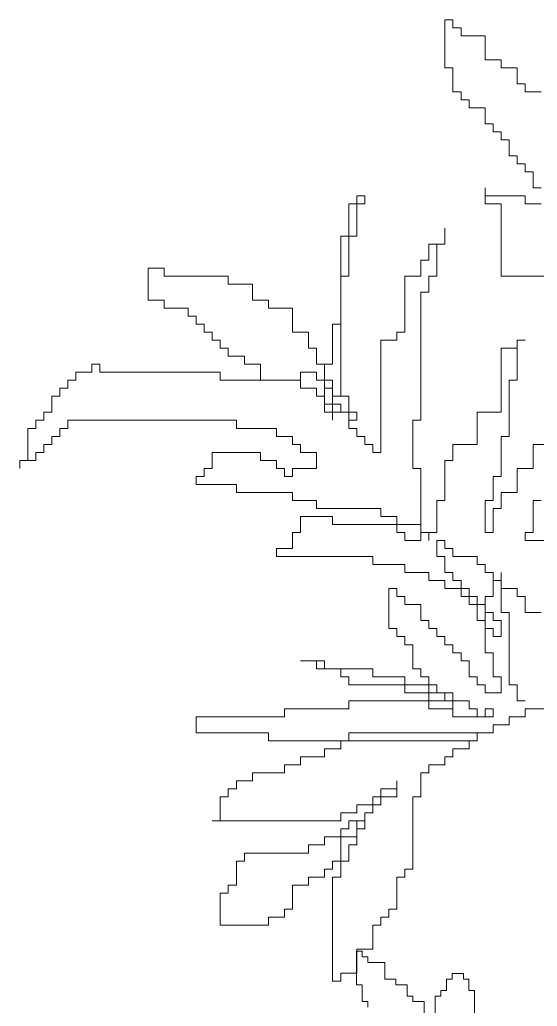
# Model space of a CAD drawing. Header units: millimetres. Extents: x -37049 to 129367, y 25385 to 90033.
# Drawn here: x 22685 to 23314, y 50244 to 51443 of the extents above; entities that cross this region are included whole.
import ezdxf

# ---------------------------------------------------------------- set-up
doc = ezdxf.new("R2010")
doc.units = ezdxf.units.MM
doc.header["$MEASUREMENT"] = 0
doc.layers.add('NCAY', color=3, linetype='Continuous', lineweight=13)

# ---------------------------------------------------------------- blocks, each defined once
blk = doc.blocks.new('A$C65481140')
at = {"layer": 'NCAY', "color": 7}
for p, q in [((2662.6, 7245.8), (2643.1, 7245.8)), ((2643.1, 7245.8), (2643.1, 7128.9)), ((2662.6, 7226.4), (2662.6, 7245.8)), ((2682.1, 7226.4), (2662.6, 7226.4)), ((2682.1, 7206.9), (2682.1, 7226.4)), ((2740.6, 7206.9), (2682.1, 7206.9)), ((2740.6, 7148.4), (2740.6, 7206.9)), ((2779.6, 7148.4), (2740.6, 7148.4)), ((2779.6, 7128.9), (2779.6, 7148.4)), ((2643.1, 7128.9), (2662.6, 7128.9)), ((2662.6, 7128.9), (2662.6, 7070.5)), ((2818.7, 7128.9), (2779.6, 7128.9)), ((2818.7, 7090), (2818.7, 7128.9)), ((2838.2, 7090), (2818.7, 7090)), ((2838.2, 7070.5), (2838.2, 7090)), ((2662.6, 7070.5), (2682.1, 7070.5)), ((2682.1, 7070.5), (2682.1, 7051)), ((2877.2, 7070.5), (2838.2, 7070.5)), ((2682.1, 7051), (2701.6, 7051)), ((2701.6, 7051), (2701.6, 7031.5)), ((2701.6, 7031.5), (2740.6, 7031.5)), ((2740.6, 7031.5), (2740.6, 6992.6)), ((2740.6, 6992.6), (2760.1, 6992.6)), ((2760.1, 6992.6), (2760.1, 6973.1)), ((2760.1, 6973.1), (2779.6, 6973.1)), ((2779.6, 6973.1), (2779.6, 6953.6)), ((2779.6, 6953.6), (2799.1, 6953.6)), ((2799.1, 6953.6), (2799.1, 6914.7)), ((2799.1, 6914.7), (2818.7, 6914.7)), ((2818.7, 6914.7), (2818.7, 6895.2)), ((2818.7, 6895.2), (2838.2, 6895.2)), ((2838.2, 6895.2), (2838.2, 6875.7)), ((2838.2, 6875.7), (2857.7, 6875.7)), ((2857.7, 6875.7), (2857.7, 6836.7)), ((2740.6, 6817.3), (2740.6, 6836.7)), ((2740.6, 6836.7), (2740.6, 6797.8)), ((2857.7, 6836.7), (2877.2, 6836.7)), ((2448.1, 6817.3), (2428.6, 6817.3)), ((2428.6, 6817.3), (2428.6, 6797.8)), ((2448.1, 6797.8), (2448.1, 6817.3)), ((2838.2, 6817.3), (2740.6, 6817.3)), ((2838.2, 6797.8), (2838.2, 6817.3)), ((2409.1, 6797.8), (2409.1, 6719.8)), ((2428.6, 6797.8), (2409.1, 6797.8)), ((2428.6, 6719.8), (2428.6, 6797.8)), ((2428.6, 6797.8), (2448.1, 6797.8)), ((2740.6, 6797.8), (2779.6, 6797.8)), ((2779.6, 6797.8), (2779.6, 6622.4)), ((2877.2, 6797.8), (2838.2, 6797.8)), ((2409.1, 6719.8), (2389.6, 6719.8)), ((2389.6, 6719.8), (2389.6, 6330.2)), ((2409.1, 6622.4), (2409.1, 6719.8)), ((2409.1, 6719.8), (2428.6, 6719.8)), ((2643.1, 6700.4), (2643.1, 6739.3)), ((2643.1, 6739.3), (2643.1, 6700.4)), ((2604.1, 6661.4), (2604.1, 6700.4)), ((2604.1, 6700.4), (2643.1, 6700.4)), ((2643.1, 6700.4), (2623.6, 6700.4)), ((2623.6, 6700.4), (2623.6, 6622.4)), ((2584.6, 6622.4), (2584.6, 6661.4)), ((2584.6, 6661.4), (2604.1, 6661.4)), ((1960.5, 6641.9), (1921.5, 6641.9)), ((1921.5, 6641.9), (1921.5, 6564)), ((1960.5, 6622.4), (1960.5, 6641.9)), ((2116.5, 6622.4), (1960.5, 6622.4)), ((2116.5, 6603), (2116.5, 6622.4)), ((2389.6, 6505.6), (2389.6, 6622.4)), ((2389.6, 6622.4), (2409.1, 6622.4)), ((2545.6, 6486.1), (2545.6, 6622.4)), ((2545.6, 6622.4), (2584.6, 6622.4)), ((2623.6, 6622.4), (2604.1, 6622.4)), ((2604.1, 6622.4), (2604.1, 6583.5)), ((2779.6, 6622.4), (2935.7, 6622.4)), ((2175, 6603), (2116.5, 6603)), ((2175, 6564), (2175, 6603)), ((2584.6, 6583.5), (2584.6, 6271.8)), ((2604.1, 6583.5), (2584.6, 6583.5)), ((1921.5, 6564), (1960.5, 6564)), ((1960.5, 6564), (1960.5, 6544.5)), ((2214, 6564), (2175, 6564)), ((2214, 6544.5), (2214, 6564)), ((1960.5, 6544.5), (2019, 6544.5)), ((2019, 6544.5), (2019, 6525)), ((2019, 6525), (2038.5, 6525)), ((2038.5, 6525), (2038.5, 6505.6)), ((2272.5, 6544.5), (2214, 6544.5)), ((2272.5, 6486.1), (2272.5, 6544.5)), ((2038.5, 6505.6), (2058, 6505.6)), ((2058, 6505.6), (2058, 6486.1)), ((2370.1, 6408.2), (2370.1, 6505.6)), ((2370.1, 6505.6), (2389.6, 6505.6)), ((2058, 6486.1), (2077.5, 6486.1)), ((2077.5, 6486.1), (2077.5, 6466.6)), ((2311.5, 6486.1), (2272.5, 6486.1)), ((2311.5, 6447.1), (2311.5, 6486.1)), ((2526.1, 6466.6), (2526.1, 6486.1)), ((2526.1, 6486.1), (2545.6, 6486.1)), ((2077.5, 6466.6), (2097, 6466.6)), ((2097, 6466.6), (2097, 6447.1)), ((2487.1, 6193.9), (2487.1, 6466.6)), ((2487.1, 6466.6), (2526.1, 6466.6)), ((2818.7, 6447.1), (2818.7, 6466.6)), ((2818.7, 6466.6), (2838.2, 6466.6)), ((2838.2, 6466.6), (2818.7, 6466.6)), ((2818.7, 6466.6), (2818.7, 6369.2)), ((2097, 6447.1), (2116.5, 6447.1)), ((2116.5, 6447.1), (2116.5, 6427.6)), ((2331, 6447.1), (2311.5, 6447.1)), ((2331, 6408.2), (2331, 6447.1)), ((2779.6, 6291.3), (2779.6, 6447.1)), ((2779.6, 6447.1), (2818.7, 6447.1)), ((1784.9, 6388.7), (1784.9, 6408.2)), ((1784.9, 6408.2), (1804.4, 6408.2)), ((1804.4, 6408.2), (1804.4, 6388.7)), ((2116.5, 6427.6), (2155.5, 6427.6)), ((2155.5, 6427.6), (2155.5, 6408.2)), ((2155.5, 6408.2), (2194.5, 6408.2)), ((2194.5, 6408.2), (2194.5, 6369.2)), ((2350.6, 6408.2), (2331, 6408.2)), ((2350.6, 6291.3), (2350.6, 6408.2)), ((2350.6, 6408.2), (2370.1, 6408.2)), ((2350.6, 6349.7), (2350.6, 6408.2)), ((1745.9, 6369.2), (1745.9, 6388.7)), ((1745.9, 6388.7), (1784.9, 6388.7)), ((1804.4, 6388.7), (2097, 6388.7)), ((2097, 6388.7), (2097, 6369.2)), ((2292, 6369.2), (2292, 6388.7)), ((2292, 6388.7), (2331, 6388.7)), ((2331, 6388.7), (2331, 6369.2)), ((1726.4, 6349.7), (1726.4, 6369.2)), ((1726.4, 6369.2), (1745.9, 6369.2)), ((2097, 6369.2), (2292, 6369.2)), ((2194.5, 6369.2), (2292, 6369.2)), ((2292, 6369.2), (2292, 6349.7)), ((2331, 6369.2), (2370.1, 6369.2)), ((2370.1, 6369.2), (2370.1, 6291.3)), ((2799.1, 6369.2), (2799.1, 6232.8)), ((2818.7, 6369.2), (2799.1, 6369.2)), ((1706.9, 6349.7), (1726.4, 6349.7)), ((1706.9, 6330.2), (1706.9, 6349.7)), ((2292, 6349.7), (2331, 6349.7)), ((2331, 6349.7), (2331, 6330.2)), ((2370.1, 6349.7), (2350.6, 6349.7)), ((2370.1, 6330.2), (2370.1, 6349.7)), ((1687.4, 6291.3), (1687.4, 6330.2)), ((1687.4, 6330.2), (1706.9, 6330.2)), ((2331, 6330.2), (2350.6, 6330.2)), ((2350.6, 6330.2), (2350.6, 6310.7)), ((2350.6, 6310.7), (2389.6, 6310.7)), ((2409.1, 6330.2), (2370.1, 6330.2)), ((2389.6, 6330.2), (2409.1, 6330.2)), ((2389.6, 6310.7), (2389.6, 6291.3)), ((2409.1, 6330.2), (2409.1, 6291.3)), ((2409.1, 6271.8), (2409.1, 6330.2)), ((1667.9, 6291.3), (1687.4, 6291.3)), ((1667.9, 6271.8), (1667.9, 6291.3)), ((2370.1, 6291.3), (2350.6, 6291.3)), ((2409.1, 6291.3), (2370.1, 6291.3)), ((2370.1, 6291.3), (2409.1, 6291.3)), ((2370.1, 6291.3), (2370.1, 6271.8)), ((2370.1, 6271.8), (2370.1, 6291.3)), ((2389.6, 6291.3), (2409.1, 6291.3)), ((2409.1, 6291.3), (2428.6, 6291.3)), ((2409.1, 6291.3), (2409.1, 6252.3)), ((2428.6, 6291.3), (2428.6, 6271.8)), ((2721.1, 6291.3), (2779.6, 6291.3)), ((2721.1, 6213.3), (2721.1, 6291.3)), ((1648.4, 6252.3), (1648.4, 6271.8)), ((1648.4, 6271.8), (1667.9, 6271.8)), ((1726.4, 6271.8), (1726.4, 6252.3)), ((2136, 6271.8), (1726.4, 6271.8)), ((2136, 6252.3), (2136, 6271.8)), ((2428.6, 6271.8), (2409.1, 6271.8)), ((2584.6, 6271.8), (2565.1, 6271.8)), ((2565.1, 6271.8), (2565.1, 6154.9)), ((1628.9, 6252.3), (1648.4, 6252.3)), ((1628.9, 6174.4), (1628.9, 6252.3)), ((1726.4, 6252.3), (1706.9, 6252.3)), ((1706.9, 6252.3), (1706.9, 6232.8)), ((2233.5, 6252.3), (2136, 6252.3)), ((2233.5, 6232.8), (2233.5, 6252.3)), ((2409.1, 6252.3), (2428.6, 6252.3)), ((2428.6, 6252.3), (2428.6, 6232.8)), ((1687.4, 6213.3), (1667.9, 6213.3)), ((1667.9, 6213.3), (1667.9, 6193.9)), ((1706.9, 6232.8), (1687.4, 6232.8)), ((1687.4, 6232.8), (1687.4, 6213.3)), ((2272.5, 6232.8), (2233.5, 6232.8)), ((2272.5, 6213.3), (2272.5, 6232.8)), ((2292, 6213.3), (2272.5, 6213.3)), ((2292, 6193.9), (2292, 6213.3)), ((2428.6, 6232.8), (2448.1, 6232.8)), ((2448.1, 6232.8), (2448.1, 6213.3)), ((2448.1, 6213.3), (2467.6, 6213.3)), ((2467.6, 6213.3), (2467.6, 6193.9)), ((2662.6, 6213.3), (2721.1, 6213.3)), ((2662.6, 6174.4), (2662.6, 6213.3)), ((2799.1, 6232.8), (2779.6, 6232.8)), ((2779.6, 6232.8), (2779.6, 6135.4)), ((2857.7, 6154.9), (2857.7, 6213.3)), ((2857.7, 6213.3), (2896.7, 6213.3)), ((1667.9, 6193.9), (1648.4, 6193.9)), ((1648.4, 6193.9), (1648.4, 6174.4)), ((2077.5, 6193.9), (2194.5, 6193.9)), ((2077.5, 6154.9), (2077.5, 6193.9)), ((2194.5, 6193.9), (2194.5, 6174.4)), ((2331, 6193.9), (2292, 6193.9)), ((2331, 6154.9), (2331, 6193.9)), ((2467.6, 6193.9), (2487.1, 6193.9)), ((1648.4, 6174.4), (1609.4, 6174.4)), ((1609.4, 6174.4), (1609.4, 6154.9)), ((1609.4, 6154.9), (1609.4, 6174.4)), ((1609.4, 6174.4), (1628.9, 6174.4)), ((2194.5, 6174.4), (2233.5, 6174.4)), ((2233.5, 6174.4), (2233.5, 6154.9)), ((2643.1, 6077), (2643.1, 6174.4)), ((2643.1, 6174.4), (2662.6, 6174.4)), ((2058, 6135.4), (2058, 6154.9)), ((2058, 6154.9), (2077.5, 6154.9)), ((2233.5, 6154.9), (2253, 6154.9)), ((2253, 6154.9), (2253, 6135.4)), ((2272.5, 6135.4), (2272.5, 6154.9)), ((2272.5, 6154.9), (2331, 6154.9)), ((2565.1, 6154.9), (2584.6, 6154.9)), ((2584.6, 6154.9), (2584.6, 5999.1)), ((2818.7, 6096.5), (2818.7, 6154.9)), ((2818.7, 6154.9), (2857.7, 6154.9)), ((2038.5, 6115.9), (2038.5, 6135.4)), ((2038.5, 6135.4), (2058, 6135.4)), ((2253, 6135.4), (2272.5, 6135.4)), ((2779.6, 6135.4), (2760.1, 6135.4)), ((2760.1, 6135.4), (2760.1, 6077)), ((2136, 6115.9), (2038.5, 6115.9)), ((2136, 6096.5), (2136, 6115.9)), ((2272.5, 6096.5), (2136, 6096.5)), ((2272.5, 6077), (2272.5, 6096.5)), ((2779.6, 6096.5), (2818.7, 6096.5)), ((2779.6, 6057.5), (2779.6, 6096.5)), ((2331, 6077), (2272.5, 6077)), ((2331, 6057.5), (2331, 6077)), ((2623.6, 5999.1), (2623.6, 6077)), ((2623.6, 6077), (2643.1, 6077)), ((2760.1, 6077), (2740.6, 6077)), ((2740.6, 6077), (2740.6, 5999.1)), ((2877.2, 6077), (2857.7, 6077)), ((2857.7, 6077), (2857.7, 5999.1)), ((2487.1, 6057.5), (2331, 6057.5)), ((2487.1, 6038), (2487.1, 6057.5)), ((2760.1, 5999.1), (2760.1, 6057.5)), ((2760.1, 6057.5), (2779.6, 6057.5)), ((2292, 5999.1), (2292, 6038)), ((2292, 6038), (2370.1, 6038)), ((2370.1, 6038), (2370.1, 6018.5)), ((2526.1, 6038), (2487.1, 6038)), ((2526.1, 6018.5), (2526.1, 6038)), ((2272.5, 5960.1), (2272.5, 5999.1)), ((2272.5, 5999.1), (2292, 5999.1)), ((2370.1, 6018.5), (2526.1, 6018.5)), ((2526.1, 6018.5), (2526.1, 5999.1)), ((2584.6, 6018.5), (2526.1, 6018.5)), ((2526.1, 5999.1), (2545.6, 5999.1)), ((2545.6, 5999.1), (2545.6, 5979.6)), ((2584.6, 5979.6), (2584.6, 6018.5)), ((2584.6, 5999.1), (2604.1, 5999.1)), ((2604.1, 5999.1), (2604.1, 5979.6)), ((2604.1, 5979.6), (2604.1, 5999.1)), ((2604.1, 5999.1), (2623.6, 5999.1)), ((2740.6, 5999.1), (2760.1, 5999.1)), ((2857.7, 5999.1), (2838.2, 5999.1)), ((2838.2, 5999.1), (2838.2, 5979.6)), ((2545.6, 5979.6), (2584.6, 5979.6)), ((2643.1, 5979.6), (2623.6, 5979.6)), ((2623.6, 5979.6), (2623.6, 5940.6)), ((2643.1, 5960.1), (2643.1, 5979.6)), ((2838.2, 5979.6), (2896.7, 5979.6)), ((2233.5, 5960.1), (2272.5, 5960.1)), ((2233.5, 5940.6), (2233.5, 5960.1)), ((2662.6, 5960.1), (2643.1, 5960.1)), ((2662.6, 5940.6), (2662.6, 5960.1)), ((2467.6, 5940.6), (2233.5, 5940.6)), ((2467.6, 5921.1), (2467.6, 5940.6)), ((2623.6, 5940.6), (2643.1, 5940.6)), ((2643.1, 5940.6), (2643.1, 5901.6)), ((2721.1, 5940.6), (2662.6, 5940.6)), ((2721.1, 5921.1), (2721.1, 5940.6)), ((2545.6, 5921.1), (2467.6, 5921.1)), ((2545.6, 5901.6), (2545.6, 5921.1)), ((2604.1, 5901.6), (2545.6, 5901.6)), ((2604.1, 5882.2), (2604.1, 5901.6)), ((2643.1, 5901.6), (2662.6, 5901.6)), ((2662.6, 5901.6), (2662.6, 5882.2)), ((2740.6, 5921.1), (2721.1, 5921.1)), ((2740.6, 5901.6), (2740.6, 5921.1)), ((2760.1, 5901.6), (2740.6, 5901.6)), ((2760.1, 5882.2), (2760.1, 5901.6)), ((2779.6, 5804.2), (2779.6, 5901.6)), ((2779.6, 5901.6), (2779.6, 5882.2)), ((2643.1, 5882.2), (2604.1, 5882.2)), ((2643.1, 5862.7), (2643.1, 5882.2)), ((2662.6, 5882.2), (2682.1, 5882.2)), ((2682.1, 5882.2), (2682.1, 5862.7)), ((2760.1, 5882.2), (2760.1, 5843.2)), ((2779.6, 5882.2), (2760.1, 5882.2)), ((2779.6, 5882.2), (2760.1, 5882.2)), ((2779.6, 5862.7), (2779.6, 5882.2)), ((2526.1, 5862.7), (2506.6, 5862.7)), ((2506.6, 5862.7), (2506.6, 5765.3)), ((2526.1, 5843.2), (2526.1, 5862.7)), ((2682.1, 5862.7), (2643.1, 5862.7)), ((2682.1, 5862.7), (2701.6, 5862.7)), ((2682.1, 5843.2), (2682.1, 5862.7)), ((2701.6, 5862.7), (2701.6, 5823.7)), ((2818.7, 5862.7), (2779.6, 5862.7)), ((2818.7, 5843.2), (2818.7, 5862.7)), ((2545.6, 5843.2), (2526.1, 5843.2)), ((2545.6, 5823.7), (2545.6, 5843.2)), ((2721.1, 5843.2), (2682.1, 5843.2)), ((2721.1, 5823.7), (2721.1, 5843.2)), ((2760.1, 5843.2), (2740.6, 5843.2)), ((2740.6, 5843.2), (2740.6, 5706.8)), ((2838.2, 5843.2), (2818.7, 5843.2)), ((2838.2, 5804.2), (2838.2, 5843.2)), ((2584.6, 5823.7), (2545.6, 5823.7)), ((2584.6, 5784.8), (2584.6, 5823.7)), ((2701.6, 5823.7), (2721.1, 5823.7)), ((2721.1, 5823.7), (2721.1, 5784.8)), ((2740.6, 5823.7), (2721.1, 5823.7)), ((2740.6, 5804.2), (2740.6, 5823.7)), ((2604.1, 5784.8), (2584.6, 5784.8)), ((2604.1, 5765.3), (2604.1, 5784.8)), ((2721.1, 5784.8), (2740.6, 5784.8)), ((2760.1, 5804.2), (2740.6, 5804.2)), ((2740.6, 5784.8), (2740.6, 5765.3)), ((2760.1, 5784.8), (2760.1, 5804.2)), ((2779.6, 5784.8), (2760.1, 5784.8)), ((2799.1, 5804.2), (2779.6, 5804.2)), ((2779.6, 5745.8), (2779.6, 5784.8)), ((2799.1, 5628.9), (2799.1, 5804.2)), ((2877.2, 5804.2), (2838.2, 5804.2)), ((2506.6, 5765.3), (2526.1, 5765.3)), ((2526.1, 5765.3), (2526.1, 5745.8)), ((2623.6, 5765.3), (2604.1, 5765.3)), ((2623.6, 5745.8), (2623.6, 5765.3)), ((2740.6, 5765.3), (2760.1, 5765.3)), ((2760.1, 5765.3), (2760.1, 5745.8)), ((2526.1, 5745.8), (2545.6, 5745.8)), ((2545.6, 5745.8), (2545.6, 5726.3)), ((2643.1, 5745.8), (2623.6, 5745.8)), ((2643.1, 5726.3), (2643.1, 5745.8)), ((2760.1, 5745.8), (2779.6, 5745.8)), ((2545.6, 5726.3), (2565.1, 5726.3)), ((2565.1, 5726.3), (2565.1, 5667.9)), ((2662.6, 5726.3), (2643.1, 5726.3)), ((2662.6, 5706.8), (2662.6, 5726.3)), ((2350.6, 5687.4), (2292, 5687.4)), ((2292, 5687.4), (2331, 5687.4)), ((2331, 5687.4), (2331, 5667.9)), ((2350.6, 5667.9), (2350.6, 5687.4)), ((2682.1, 5706.8), (2662.6, 5706.8)), ((2682.1, 5687.4), (2682.1, 5706.8)), ((2701.6, 5687.4), (2682.1, 5687.4)), ((2701.6, 5648.4), (2701.6, 5687.4)), ((2740.6, 5706.8), (2760.1, 5706.8)), ((2760.1, 5706.8), (2760.1, 5648.4)), ((2331, 5667.9), (2389.6, 5667.9)), ((2467.6, 5667.9), (2350.6, 5667.9)), ((2389.6, 5667.9), (2389.6, 5648.4)), ((2467.6, 5648.4), (2467.6, 5667.9)), ((2565.1, 5667.9), (2584.6, 5667.9)), ((2584.6, 5667.9), (2584.6, 5648.4)), ((2389.6, 5648.4), (2409.1, 5648.4)), ((2409.1, 5648.4), (2409.1, 5628.9)), ((2545.6, 5648.4), (2467.6, 5648.4)), ((2545.6, 5628.9), (2545.6, 5648.4)), ((2584.6, 5648.4), (2604.1, 5648.4)), ((2604.1, 5648.4), (2604.1, 5628.9)), ((2721.1, 5648.4), (2701.6, 5648.4)), ((2721.1, 5628.9), (2721.1, 5648.4)), ((2760.1, 5648.4), (2779.6, 5648.4)), ((2779.6, 5648.4), (2779.6, 5609.4)), ((2409.1, 5628.9), (2545.6, 5628.9)), ((2604.1, 5628.9), (2545.6, 5628.9)), ((2545.6, 5628.9), (2545.6, 5609.4)), ((2604.1, 5628.9), (2623.6, 5628.9)), ((2604.1, 5609.4), (2604.1, 5628.9)), ((2623.6, 5628.9), (2623.6, 5609.4)), ((2740.6, 5628.9), (2721.1, 5628.9)), ((2740.6, 5609.4), (2740.6, 5628.9)), ((2818.7, 5628.9), (2799.1, 5628.9)), ((2818.7, 5590), (2818.7, 5628.9)), ((2604.1, 5590), (2409.1, 5590)), ((2409.1, 5590), (2409.1, 5570.5)), ((2545.6, 5609.4), (2604.1, 5609.4)), ((2662.6, 5609.4), (2604.1, 5609.4)), ((2604.1, 5609.4), (2604.1, 5590)), ((2604.1, 5590), (2662.6, 5590)), ((2604.1, 5570.5), (2604.1, 5590)), ((2623.6, 5609.4), (2643.1, 5609.4)), ((2643.1, 5609.4), (2643.1, 5590)), ((2643.1, 5590), (2662.6, 5590)), ((2662.6, 5590), (2662.6, 5609.4)), ((2662.6, 5590), (2662.6, 5551)), ((2701.6, 5590), (2662.6, 5590)), ((2662.6, 5590), (2662.6, 5570.5)), ((2701.6, 5570.5), (2701.6, 5590)), ((2779.6, 5609.4), (2740.6, 5609.4)), ((2838.2, 5590), (2818.7, 5590)), ((2409.1, 5570.5), (2253, 5570.5)), ((2253, 5570.5), (2253, 5551)), ((2662.6, 5570.5), (2604.1, 5570.5)), ((2721.1, 5570.5), (2701.6, 5570.5)), ((2721.1, 5551), (2721.1, 5570.5)), ((2740.6, 5551), (2740.6, 5570.5)), ((2740.6, 5570.5), (2760.1, 5570.5)), ((2760.1, 5570.5), (2760.1, 5551)), ((2838.2, 5551), (2838.2, 5570.5)), ((2838.2, 5570.5), (2896.7, 5570.5)), ((2253, 5551), (2038.5, 5551)), ((2038.5, 5551), (2038.5, 5512)), ((2662.6, 5551), (2740.6, 5551)), ((2760.1, 5551), (2721.1, 5551)), ((2799.1, 5531.5), (2799.1, 5551)), ((2799.1, 5551), (2838.2, 5551)), ((2760.1, 5531.5), (2799.1, 5531.5)), ((2760.1, 5512), (2760.1, 5531.5)), ((2038.5, 5512), (2214, 5512)), ((2214, 5512), (2214, 5492.5)), ((2409.1, 5512), (2721.1, 5512)), ((2409.1, 5492.5), (2409.1, 5512)), ((2721.1, 5512), (2721.1, 5492.5)), ((2721.1, 5492.5), (2721.1, 5512)), ((2721.1, 5512), (2760.1, 5512)), ((2214, 5492.5), (2409.1, 5492.5)), ((2389.6, 5473.1), (2350.6, 5473.1)), ((2350.6, 5473.1), (2350.6, 5453.6)), ((2721.1, 5492.5), (2389.6, 5492.5)), ((2389.6, 5492.5), (2389.6, 5473.1)), ((2662.6, 5453.6), (2662.6, 5473.1)), ((2662.6, 5473.1), (2701.6, 5473.1)), ((2701.6, 5492.5), (2721.1, 5492.5)), ((2701.6, 5473.1), (2701.6, 5492.5)), ((2350.6, 5453.6), (2292, 5453.6)), ((2292, 5453.6), (2292, 5434.1)), ((2643.1, 5434.1), (2643.1, 5453.6)), ((2643.1, 5453.6), (2662.6, 5453.6)), ((2292, 5434.1), (2253, 5434.1)), ((2253, 5434.1), (2253, 5414.6)), ((2604.1, 5414.6), (2604.1, 5434.1)), ((2604.1, 5434.1), (2643.1, 5434.1)), ((2253, 5414.6), (2175, 5414.6)), ((2175, 5414.6), (2175, 5395.1)), ((2584.6, 5356.2), (2584.6, 5414.6)), ((2584.6, 5414.6), (2604.1, 5414.6)), ((2136, 5375.7), (2116.5, 5375.7)), ((2116.5, 5375.7), (2116.5, 5356.2)), ((2175, 5395.1), (2136, 5395.1)), ((2136, 5395.1), (2136, 5375.7)), ((2487.1, 5356.2), (2487.1, 5375.7)), ((2487.1, 5375.7), (2526.1, 5375.7)), ((2526.1, 5375.7), (2526.1, 5395.1)), ((2526.1, 5395.1), (2526.1, 5356.2)), ((2116.5, 5356.2), (2097, 5356.2)), ((2097, 5356.2), (2097, 5297.7)), ((2467.6, 5336.7), (2467.6, 5356.2)), ((2467.6, 5356.2), (2487.1, 5356.2)), ((2526.1, 5356.2), (2487.1, 5356.2)), ((2487.1, 5356.2), (2487.1, 5336.7)), ((2487.1, 5336.7), (2487.1, 5356.2)), ((2487.1, 5356.2), (2487.1, 5336.7)), ((2565.1, 5180.9), (2565.1, 5356.2)), ((2565.1, 5356.2), (2584.6, 5356.2)), ((2428.6, 5317.2), (2428.6, 5336.7)), ((2428.6, 5336.7), (2467.6, 5336.7)), ((2487.1, 5336.7), (2467.6, 5336.7)), ((2467.6, 5336.7), (2467.6, 5317.2)), ((2467.6, 5317.2), (2467.6, 5336.7)), ((2467.6, 5336.7), (2487.1, 5336.7)), ((2487.1, 5336.7), (2467.6, 5336.7)), ((2467.6, 5336.7), (2467.6, 5317.2)), ((2389.6, 5297.7), (2389.6, 5317.2)), ((2389.6, 5317.2), (2428.6, 5317.2)), ((2467.6, 5317.2), (2448.1, 5317.2)), ((2448.1, 5317.2), (2448.1, 5297.7)), ((2448.1, 5278.3), (2448.1, 5317.2)), ((2448.1, 5317.2), (2467.6, 5317.2)), ((2467.6, 5317.2), (2448.1, 5317.2)), ((2448.1, 5317.2), (2448.1, 5297.7)), ((2077.5, 5297.7), (2389.6, 5297.7)), ((2097, 5297.7), (2077.5, 5297.7)), ((2409.1, 5278.3), (2389.6, 5278.3)), ((2389.6, 5278.3), (2389.6, 5258.8)), ((2448.1, 5297.7), (2409.1, 5297.7)), ((2409.1, 5297.7), (2409.1, 5278.3)), ((2448.1, 5297.7), (2428.6, 5297.7)), ((2428.6, 5297.7), (2428.6, 5239.3)), ((2428.6, 5258.8), (2428.6, 5278.3)), ((2428.6, 5278.3), (2448.1, 5278.3)), ((2389.6, 5258.8), (2350.6, 5258.8)), ((2350.6, 5258.8), (2350.6, 5239.3)), ((2389.6, 5200.3), (2389.6, 5258.8)), ((2389.6, 5258.8), (2428.6, 5258.8)), ((2350.6, 5239.3), (2311.5, 5239.3)), ((2311.5, 5239.3), (2311.5, 5219.8)), ((2428.6, 5239.3), (2409.1, 5239.3)), ((2409.1, 5239.3), (2409.1, 5200.3)), ((2311.5, 5219.8), (2155.5, 5219.8)), ((2155.5, 5219.8), (2155.5, 5200.3)), ((2155.5, 5200.3), (2136, 5200.3)), ((2136, 5200.3), (2136, 5141.9)), ((2370.1, 5180.9), (2370.1, 5200.3)), ((2370.1, 5200.3), (2389.6, 5200.3)), ((2409.1, 5200.3), (2389.6, 5200.3)), ((2389.6, 5200.3), (2389.6, 5161.4)), ((2311.5, 5141.9), (2311.5, 5161.4)), ((2311.5, 5161.4), (2350.6, 5161.4)), ((2350.6, 5161.4), (2350.6, 5180.9)), ((2350.6, 5180.9), (2370.1, 5180.9)), ((2370.1, 5161.4), (2370.1, 4908.1)), ((2389.6, 5161.4), (2370.1, 5161.4)), ((2526.1, 5083.5), (2526.1, 5161.4)), ((2526.1, 5161.4), (2545.6, 5161.4)), ((2545.6, 5161.4), (2545.6, 5180.9)), ((2545.6, 5180.9), (2565.1, 5180.9)), ((2136, 5141.9), (2116.5, 5141.9)), ((2116.5, 5141.9), (2116.5, 5122.4)), ((2272.5, 5083.5), (2272.5, 5141.9)), ((2272.5, 5141.9), (2311.5, 5141.9)), ((2116.5, 5122.4), (2097, 5122.4)), ((2097, 5122.4), (2097, 5044.5)), ((2214, 5044.5), (2214, 5064)), ((2214, 5064), (2253, 5064)), ((2253, 5083.5), (2272.5, 5083.5)), ((2253, 5064), (2253, 5083.5)), ((2487.1, 5044.5), (2487.1, 5064)), ((2487.1, 5064), (2506.6, 5064)), ((2506.6, 5083.5), (2526.1, 5083.5)), ((2506.6, 5064), (2506.6, 5083.5)), ((2097, 5044.5), (2214, 5044.5)), ((2467.6, 4986), (2467.6, 5044.5)), ((2467.6, 5044.5), (2487.1, 5044.5)), ((2428.4, 4981.1), (2428.4, 4899.3)), ((2442.1, 4981.1), (2428.4, 4981.1)), ((2428.6, 4927.6), (2428.6, 4986)), ((2428.6, 4986), (2467.6, 4986)), ((2442.1, 4967.5), (2442.1, 4981.1)), ((2455.7, 4967.5), (2442.1, 4967.5)), ((2455.7, 4953.9), (2455.7, 4967.5)), ((2496.7, 4953.9), (2455.7, 4953.9)), ((2496.7, 4913), (2496.7, 4953.9)), ((2389.6, 4908.1), (2389.6, 4927.6)), ((2389.6, 4927.6), (2428.6, 4927.6)), ((2687.8, 4926.6), (2660.5, 4926.6)), ((2660.5, 4926.6), (2660.5, 4913)), ((2687.8, 4913), (2687.8, 4926.6)), ((2370.1, 4908.1), (2389.6, 4908.1)), ((2428.4, 4899.3), (2442.1, 4899.3)), ((2442.1, 4899.3), (2442.1, 4858.4)), ((2524, 4913), (2496.7, 4913)), ((2524, 4899.3), (2524, 4913)), ((2551.3, 4899.3), (2524, 4899.3)), ((2551.3, 4872), (2551.3, 4899.3)), ((2660.5, 4913), (2646.9, 4913)), ((2646.9, 4913), (2646.9, 4885.7)), ((2701.5, 4913), (2687.8, 4913)), ((2701.5, 4885.7), (2701.5, 4913)), ((2565, 4872), (2551.3, 4872)), ((2565, 4858.4), (2565, 4872)), ((2633.2, 4872), (2619.6, 4872)), ((2619.6, 4872), (2619.6, 4708.4)), ((2646.9, 4885.7), (2633.2, 4885.7)), ((2633.2, 4885.7), (2633.2, 4872)), ((2715.1, 4885.7), (2701.5, 4885.7)), ((2715.1, 4749.3), (2715.1, 4885.7)), ((2442.1, 4858.4), (2455.7, 4858.4)), ((2455.7, 4858.4), (2455.7, 4844.8)), ((2592.3, 4858.4), (2565, 4858.4)), ((2592.3, 4817.5), (2592.3, 4858.4))]:
    blk.add_line(p, q, dxfattribs=at)

msp = doc.modelspace()

# ---------------------------------------------------------------- block references
at = {"layer": 'NCAY', "ltscale": 30, "xscale": 0.5, "yscale": 0.5, "zscale": 0.5}
msp.add_blockref('A$C65481140', (21879.9, 47820.4), dxfattribs=at)

doc.saveas('drawing.dxf')
